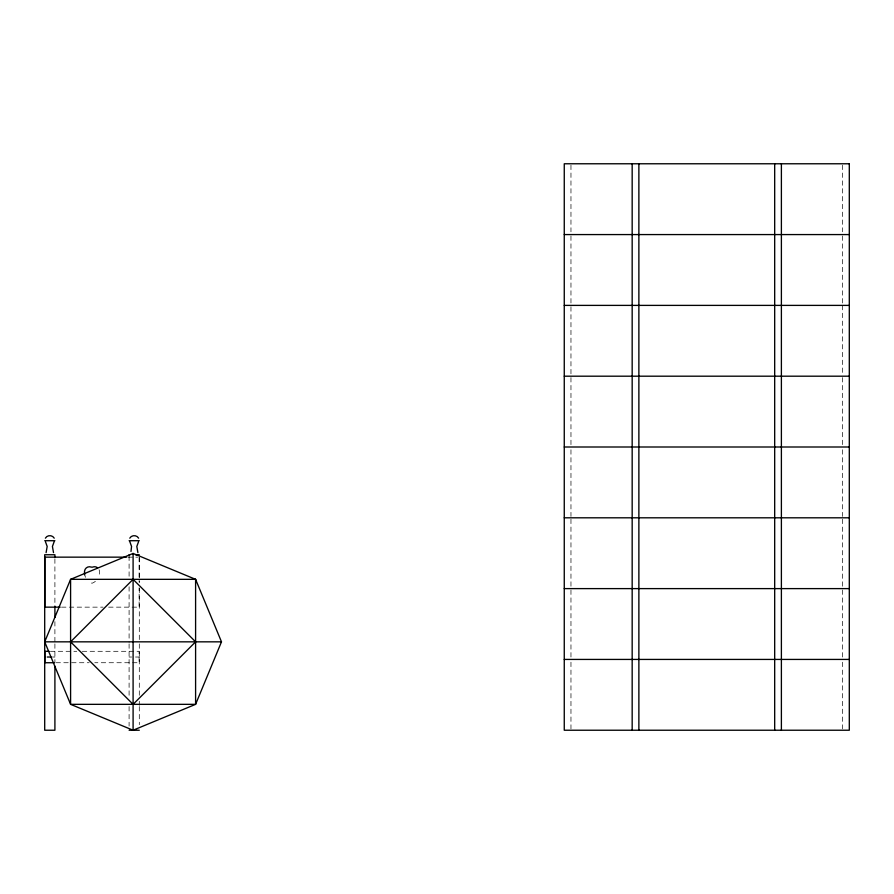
<?xml version="1.0" encoding="UTF-8"?>
<svg xmlns="http://www.w3.org/2000/svg" width="894" height="894" viewBox="0 0 894 894"><rect width="100%" height="100%" fill="white"/><g stroke="black" fill="none" stroke-linecap="round" stroke-linejoin="round"><path stroke-width="0.67" stroke-dasharray="4.47 3.35" d="M128.032 557.152L137.732 557.152M61.507 607.149L103.089 607.149M108.632 607.149L139.118 607.149L139.118 587.704M50.422 651.301L76.75 651.301M82.293 651.301L139.118 651.301L139.118 662.733L94.764 662.733M52.355 657.023L54.903 657.023M129.094 657.023L131.641 657.023M135.508 657.023L139.296 657.023M55.964 662.733L89.221 662.733M842.595 165.167L842.595 231.803M842.595 235.971L842.595 303.994M842.595 305.39L842.595 374.809M842.595 377.581L842.595 445.614M842.595 449.771L842.595 516.419M842.595 519.191L842.595 587.224M842.595 590.006L842.595 658.029M842.595 662.197L842.595 728.833M570.964 165.167L570.964 231.803M570.964 235.971L570.964 303.994M570.964 306.776L570.964 374.809M570.964 377.581L570.964 445.614M570.964 449.771L570.964 516.419M570.964 519.191L570.964 587.224M570.964 590.006L570.964 658.029M570.964 662.197L570.964 728.833M139.296 557.532L139.296 582.597M139.296 588.174L139.296 642.484M139.296 643.881L139.296 695.7M139.296 701.22L139.296 705.366M139.296 706.551L139.296 724.699M139.118 557.152L139.118 582.15M129.094 556.135L129.094 578.418M129.094 586.777L129.094 642.484M129.094 643.881L129.094 697.074M129.094 706.551L129.094 726.084M54.903 558.929L54.903 606.277M54.903 621.598L54.903 642.484M54.903 643.881L54.903 661.985M99.078 569.757A4.928 4.928 0 0 1 99.413 571.009A11.343 11.343 0 0 1 98.485 577.3M95.356 581.346A11.343 11.343 0 0 1 91.993 583.246A11.454 11.454 0 0 1 88.674 581.335M85.556 577.323A11.454 11.454 0 0 1 84.74 574.898"/><path stroke-width="1.34" d="M130.982 551.464L131.563 546.457L129.842 541.73M44.7 641.836L70.592 579.334L133.094 553.442L195.596 579.334L221.488 641.836L195.596 704.338L133.094 730.23L70.592 704.338L44.7 641.836L221.488 641.836M46.097 552.626L47.181 546.457L45.46 541.73M54.143 541.73L52.422 546.457L53.517 552.626M138.536 541.73L136.816 546.457L137.899 552.626M45.382 538.166C47.17 534.836 52.433 534.836 54.221 538.166M129.775 538.166C131.563 534.836 136.827 534.836 138.615 538.166M564.259 234.574L849.3 234.574M564.259 305.39L849.3 305.39M564.259 376.195L849.3 376.195M564.259 447L849.3 447M564.259 517.805L849.3 517.805M44.7 540.714L54.903 540.714M129.094 540.714L139.296 540.714M129.094 554.749L129.775 554.749M135.508 554.749L139.296 554.749M126.646 557.152L44.879 557.152L44.879 607.149L60.121 607.149M564.259 588.61L849.3 588.61M49.036 651.301L44.879 651.301L44.879 662.733L54.579 662.733M44.7 657.023L45.382 657.023M47.248 657.023L51.126 657.023M564.259 659.426L849.3 659.426M129.094 730.23L139.296 730.23M781.39 163.77L781.39 730.23M774.685 163.77L774.685 730.23M638.875 163.77L638.875 730.23M632.17 163.77L632.17 730.23M133.094 553.442L133.094 730.23M54.903 557.532L54.903 554.749L44.7 554.749L44.7 730.23L54.903 730.23L54.903 666.164M54.903 606.277L54.903 617.419M97.513 567.746A4.928 4.928 0 0 0 92.618 567.142L91.322 567.109A4.928 4.928 0 0 0 84.572 571.065A11.454 11.454 0 0 0 84.74 574.898M133.094 579.334L70.592 641.836L133.094 704.338L195.596 641.836L133.094 579.334M849.3 163.77L564.259 163.77L564.259 730.23L849.3 730.23L849.3 163.77M195.596 579.334L70.592 579.334L70.592 704.338L195.596 704.338L195.596 579.334"/></g></svg>
